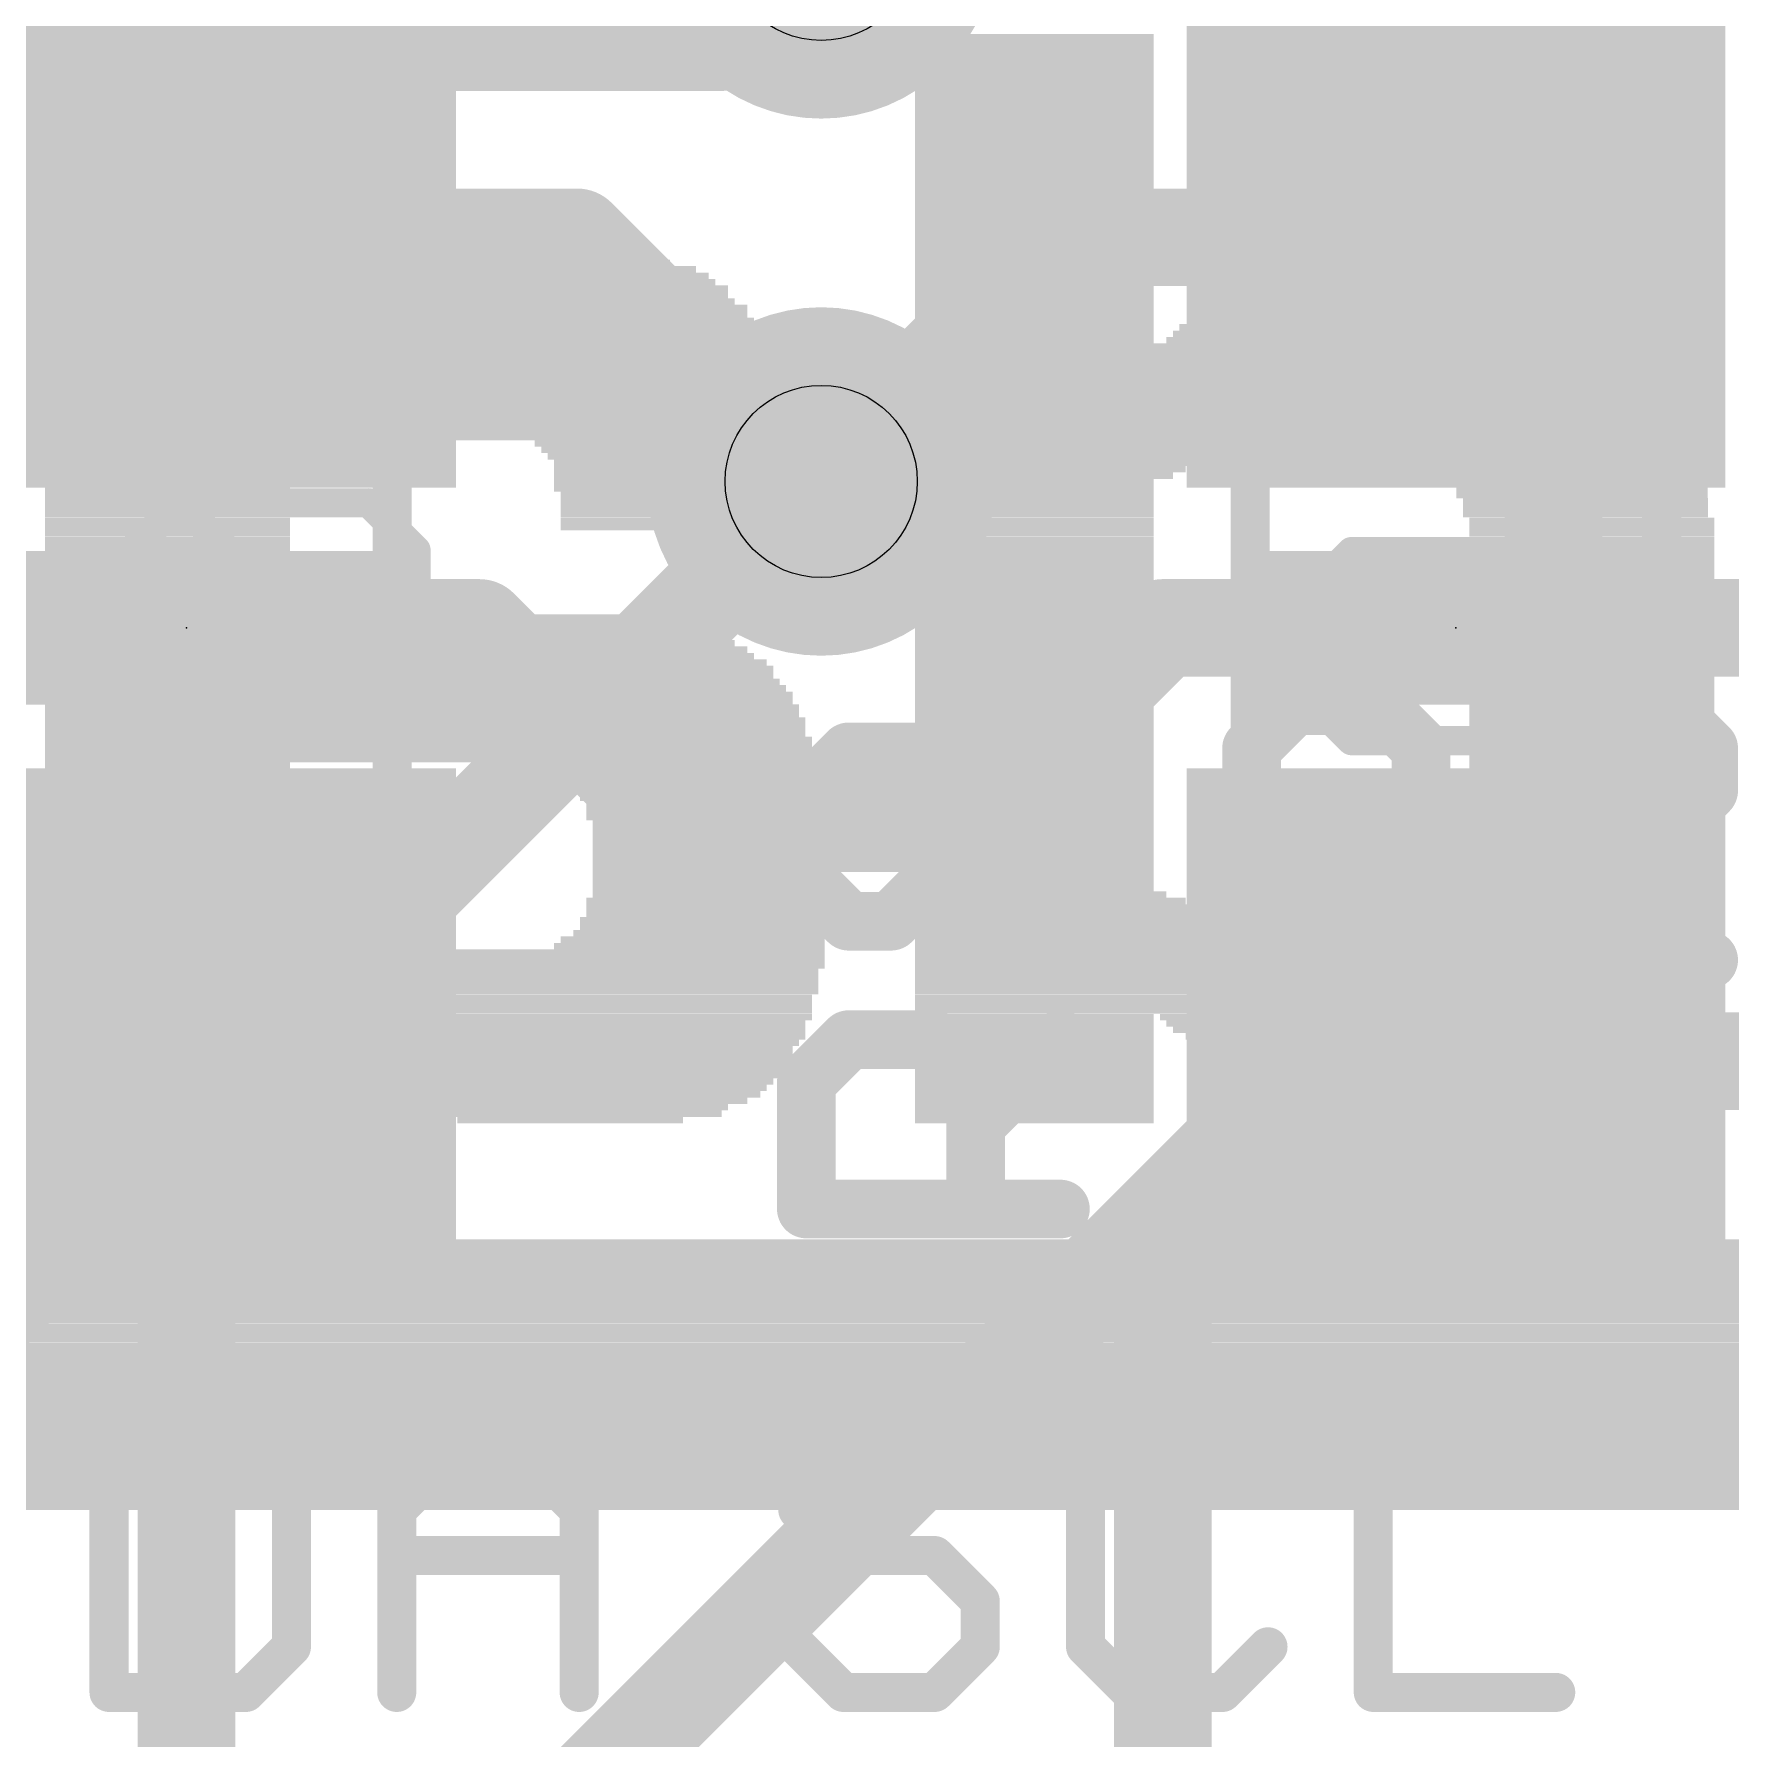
# Model space of a CAD drawing. Extents: x -13.3 to 27, y -0.1 to 27.4.
# Drawn here: x 14.209 to 18.622, y 2.444 to 6.879 of the extents above; entities that cross this region are included whole.
import ezdxf

# ---------------------------------------------------------------- set-up
doc = ezdxf.new("R2010")
doc.units = 0
for name, color, linetype in [('1', 12, 'CONTINUOUS'), ('16', 132, 'CONTINUOUS'), ('18', 110, 'CONTINUOUS'), ('21', 40, 'CONTINUOUS'), ('22', 6, 'CONTINUOUS'), ('23', 40, 'CONTINUOUS'), ('25', 253, 'CONTINUOUS'), ('27', 253, 'CONTINUOUS'), ('29', 253, 'CONTINUOUS'), ('31', 253, 'CONTINUOUS'), ('35', 253, 'CONTINUOUS'), ('44', 253, 'CONTINUOUS'), ('51', 253, 'CONTINUOUS')]:
    doc.layers.add(name, color=color, linetype=linetype)

# ---------------------------------------------------------------- blocks, each defined once
blk = doc.blocks.new('RECT')
blk.add_solid([(-0.5, -0.5), (0.5, -0.5), (-0.5, 0.5), (0.5, 0.5)])
blk = doc.blocks.new('ROUNDV')
at = {"const_width": 0.5}
blk.add_lwpolyline([(0, -0.25, 1), (0, 0.25, 1), (0, -0.25)], format="xyb", dxfattribs=at)

msp = doc.modelspace()

# ---------------------------------------------------------------- linework, layer by layer
at = {"layer": '1', "const_width": 0.254}
for points in [[(14.605, 6.35), (15.621, 6.35)], [(15.621, 6.35), (16.256, 5.715)], [(16.891, 6.35), (16.256, 5.715)], [(17.907, 6.35), (16.891, 6.35)], [(8.128, 5.334), (15.367, 5.334)], [(15.367, 5.334), (15.875, 4.826)], [(16.637, 4.826), (17.145, 5.334)], [(17.145, 5.334), (18.796, 5.334)], [(15.875, 4.826), (16.637, 4.826)], [(14.605, 4.318), (14.605, 1.27)], [(17.145, 3.622), (17.841, 4.318)], [(17.841, 4.318), (17.907, 4.318)], [(17.907, 4.318), (18.018, 4.207)], [(18.018, 4.207), (20.701, 4.207)], [(17.145, 1.27), (17.145, 3.622)]]:
    msp.add_lwpolyline(points, dxfattribs=at)
at = {"layer": '1', "const_width": 0.127}
for points in [[(14.605, 6.4135, 1), (14.605, 6.2865)], [(15.6659, 6.3949, 1), (15.5761, 6.3051)], [(15.621, 6.2865, 1), (15.621, 6.4135)], [(16.891, 6.4135, 1), (16.891, 6.2865)], [(16.9359, 6.3051, 1), (16.8461, 6.3949)], [(17.907, 6.2865, 1), (17.907, 6.4135)], [(16.2111, 5.7599, 1), (16.3009, 5.6701)], [(16.2111, 5.6701, 1), (16.3009, 5.7599)], [(15.4119, 5.3789, 1), (15.3221, 5.2891)], [(15.367, 5.2705, 1), (15.367, 5.3975)], [(17.145, 5.3975, 1), (17.145, 5.2705)], [(17.1899, 5.2891, 1), (17.1001, 5.3789)], [(15.875, 4.8895, 1), (15.875, 4.7625)], [(15.8301, 4.7811, 1), (15.9199, 4.8709)], [(16.5921, 4.8709, 1), (16.6819, 4.7811)], [(16.637, 4.7625, 1), (16.637, 4.8895)], [(14.6685, 4.318, 1), (14.5415, 4.318)], [(17.841, 4.3815, 1), (17.841, 4.2545)], [(17.8859, 4.2731, 1), (17.7961, 4.3629)], [(17.9519, 4.3629, 1), (17.8621, 4.2731)], [(17.907, 4.2545, 1), (17.907, 4.3815)], [(18.018, 4.2705, 1), (18.018, 4.1435)], [(17.9731, 4.1621, 1), (18.0629, 4.2519)], [(17.2085, 3.622, 1), (17.0815, 3.622)], [(17.1001, 3.6669, 1), (17.1899, 3.5771)]]:
    msp.add_lwpolyline(points, format="xyb", dxfattribs=at)
at = {"layer": '16', "const_width": 0.254}
for points in [[(18.161, 4.826), (18.161, 8.001)], [(16.002, 6.858), (16.256, 7.112)], [(9.525, 6.858), (16.002, 6.858)], [(16.256, 5.715), (13.97, 3.429)], [(14.605, 1.27), (18.161, 4.826)]]:
    msp.add_lwpolyline(points, dxfattribs=at)
at = {"layer": '16', "const_width": 0.127}
for points in [[(15.9571, 6.9029, 1), (16.0469, 6.8131)], [(16.002, 6.7945, 1), (16.002, 6.9215)], [(16.3009, 5.6701, 1), (16.2111, 5.7599)], [(18.2059, 4.7811, 1), (18.1161, 4.8709)], [(18.0975, 4.826, 1), (18.2245, 4.826)]]:
    msp.add_lwpolyline(points, format="xyb", dxfattribs=at)
at = {"layer": '21'}
for points, const_width in [([(14.097, 5.334), (15.113, 5.334)], 0.2032), ([(17.399, 5.334), (18.415, 5.334)], 0.2032), ([(14.4036, 3.2772), (14.4036, 2.5654)], 0.1016), ([(14.7595, 3.2772), (14.4036, 3.2772)], 0.1016), ([(14.8781, 3.1586), (14.7595, 3.2772)], 0.1016), ([(15.152, 3.0399), (15.3893, 3.2772)], 0.1016), ([(15.3893, 3.2772), (15.6265, 3.0399)], 0.1016), ([(16.3138, 3.2772), (16.1952, 3.1586)], 0.1016), ([(16.5511, 3.2772), (16.3138, 3.2772)], 0.1016), ([(16.6697, 3.1586), (16.5511, 3.2772)], 0.1016), ([(17.0622, 3.2772), (16.9436, 3.1586)], 0.1016), ([(17.2995, 3.2772), (17.0622, 3.2772)], 0.1016), ([(17.4181, 3.1586), (17.2995, 3.2772)], 0.1016), ([(17.692, 3.2772), (17.692, 2.5654)], 0.1016), ([(14.8781, 2.684), (14.8781, 3.1586)], 0.1016), ([(16.1952, 3.1586), (16.1952, 3.0399)], 0.1016), ([(16.9436, 3.1586), (16.9436, 2.684)], 0.1016), ([(15.152, 2.5654), (15.152, 3.0399)], 0.1016), ([(15.6265, 3.0399), (15.6265, 2.5654)], 0.1016), ([(16.1952, 3.0399), (16.3138, 2.9213)], 0.1016), ([(15.152, 2.9213), (15.6265, 2.9213)], 0.1016), ([(16.3138, 2.9213), (16.5511, 2.9213)], 0.1016), ([(16.5511, 2.9213), (16.6697, 2.8027)], 0.1016), ([(16.6697, 2.8027), (16.6697, 2.684)], 0.1016), ([(14.7595, 2.5654), (14.8781, 2.684)], 0.1016), ([(16.3138, 2.5654), (16.1952, 2.684)], 0.1016), ([(16.6697, 2.684), (16.5511, 2.5654)], 0.1016), ([(16.9436, 2.684), (17.0622, 2.5654)], 0.1016), ([(17.2995, 2.5654), (17.4181, 2.684)], 0.1016), ([(14.4036, 2.5654), (14.7595, 2.5654)], 0.1016), ([(16.5511, 2.5654), (16.3138, 2.5654)], 0.1016), ([(17.0622, 2.5654), (17.2995, 2.5654)], 0.1016), ([(17.692, 2.5654), (18.1665, 2.5654)], 0.1016)]:
    msp.add_lwpolyline(points, dxfattribs=dict(at, const_width=const_width))
for points, const_width in [([(15.113, 5.2832, 1), (15.113, 5.3848)], 0.1016), ([(17.399, 5.3848, 1), (17.399, 5.2832)], 0.1016), ([(18.415, 5.2832, 1), (18.415, 5.3848)], 0.1016), ([(14.429, 3.2772, 1), (14.3782, 3.2772)], 0.0508), ([(14.4036, 3.3026, 1), (14.4036, 3.2518)], 0.0508), ([(14.7775, 3.2952, 1), (14.7415, 3.2592)], 0.0508), ([(14.7595, 3.2518, 1), (14.7595, 3.3026)], 0.0508), ([(15.4072, 3.2952, 1), (15.3713, 3.2592)], 0.0508), ([(15.4072, 3.2592, 1), (15.3713, 3.2952)], 0.0508), ([(16.3138, 3.3026, 1), (16.3138, 3.2518)], 0.0508), ([(16.3318, 3.2592, 1), (16.2959, 3.2952)], 0.0508), ([(16.569, 3.2952, 1), (16.5331, 3.2592)], 0.0508), ([(16.5511, 3.2518, 1), (16.5511, 3.3026)], 0.0508), ([(17.0622, 3.3026, 1), (17.0622, 3.2518)], 0.0508), ([(17.0802, 3.2592, 1), (17.0443, 3.2952)], 0.0508), ([(17.3175, 3.2952, 1), (17.2815, 3.2592)], 0.0508), ([(17.2995, 3.2518, 1), (17.2995, 3.3026)], 0.0508), ([(17.7174, 3.2772, 1), (17.6666, 3.2772)], 0.0508), ([(14.9035, 3.1586, 1), (14.8527, 3.1586)], 0.0508), ([(14.8602, 3.1406, 1), (14.8961, 3.1765)], 0.0508), ([(16.2206, 3.1586, 1), (16.1698, 3.1586)], 0.0508), ([(16.1772, 3.1765, 1), (16.2131, 3.1406)], 0.0508), ([(16.6518, 3.1406, 1), (16.6877, 3.1765)], 0.0508), ([(16.969, 3.1586, 1), (16.9182, 3.1586)], 0.0508), ([(16.9256, 3.1765, 1), (16.9616, 3.1406)], 0.0508), ([(17.4002, 3.1406, 1), (17.4361, 3.1765)], 0.0508), ([(15.1774, 3.0399, 1), (15.1266, 3.0399)], 0.0508), ([(15.134, 3.0579, 1), (15.17, 3.022)], 0.0508), ([(15.6519, 3.0399, 1), (15.6011, 3.0399)], 0.0508), ([(15.6086, 3.022, 1), (15.6445, 3.0579)], 0.0508), ([(16.2131, 3.0579, 1), (16.1772, 3.022)], 0.0508), ([(16.1698, 3.0399, 1), (16.2206, 3.0399)], 0.0508), ([(15.152, 2.9467, 1), (15.152, 2.8959)], 0.0508), ([(15.6265, 2.8959, 1), (15.6265, 2.9467)], 0.0508), ([(16.3138, 2.9467, 1), (16.3138, 2.8959)], 0.0508), ([(16.569, 2.9393, 1), (16.5331, 2.9033)], 0.0508), ([(16.5511, 2.8959, 1), (16.5511, 2.9467)], 0.0508), ([(16.2959, 2.9033, 1), (16.3318, 2.9393)], 0.0508), ([(16.6951, 2.8027, 1), (16.6443, 2.8027)], 0.0508), ([(16.6518, 2.7847, 1), (16.6877, 2.8206)], 0.0508), ([(14.8527, 2.684, 1), (14.9035, 2.684)], 0.0508), ([(14.8961, 2.6661, 1), (14.8602, 2.702)], 0.0508), ([(16.2131, 2.702, 1), (16.1772, 2.6661)], 0.0508), ([(16.6443, 2.684, 1), (16.6951, 2.684)], 0.0508), ([(16.6877, 2.6661, 1), (16.6518, 2.702)], 0.0508), ([(16.9616, 2.702, 1), (16.9256, 2.6661)], 0.0508), ([(16.9182, 2.684, 1), (16.969, 2.684)], 0.0508), ([(17.4361, 2.6661, 1), (17.4002, 2.702)], 0.0508), ([(14.4036, 2.5908, 1), (14.4036, 2.54)], 0.0508), ([(14.7595, 2.54, 1), (14.7595, 2.5908)], 0.0508), ([(16.3138, 2.5908, 1), (16.3138, 2.54)], 0.0508), ([(16.5511, 2.54, 1), (16.5511, 2.5908)], 0.0508), ([(17.0622, 2.5908, 1), (17.0622, 2.54)], 0.0508), ([(17.2995, 2.54, 1), (17.2995, 2.5908)], 0.0508), ([(17.692, 2.5908, 1), (17.692, 2.54)], 0.0508), ([(18.1665, 2.54, 1), (18.1665, 2.5908)], 0.0508), ([(14.3782, 2.5654, 1), (14.429, 2.5654)], 0.0508), ([(14.7415, 2.5834, 1), (14.7775, 2.5474)], 0.0508), ([(15.1266, 2.5654, 1), (15.1774, 2.5654)], 0.0508), ([(15.6011, 2.5654, 1), (15.6519, 2.5654)], 0.0508), ([(16.2959, 2.5474, 1), (16.3318, 2.5834)], 0.0508), ([(16.5331, 2.5834, 1), (16.569, 2.5474)], 0.0508), ([(17.0443, 2.5474, 1), (17.0802, 2.5834)], 0.0508), ([(17.2815, 2.5834, 1), (17.3175, 2.5474)], 0.0508), ([(17.6666, 2.5654, 1), (17.7174, 2.5654)], 0.0508)]:
    msp.add_lwpolyline(points, format="xyb", dxfattribs=dict(at, const_width=const_width))
at = {"layer": '23'}
for p in [(14.605, 5.334), (17.907, 5.334)]:
    msp.add_point(p, dxfattribs=at)
at = {"layer": '25', "const_width": 0.1524}
for points in [[(17.3754, 5.0212), (17.4855, 5.1314)], [(17.4855, 5.1314), (17.7059, 5.1314)], [(17.7059, 5.1314), (17.816, 5.0212)], [(18.2339, 5.1314), (18.1238, 5.0212)], [(18.4543, 5.1314), (18.2339, 5.1314)], [(18.5644, 5.0212), (18.4543, 5.1314)], [(16.3275, 5.0118), (16.2173, 4.9016)], [(16.7681, 5.0118), (16.3275, 5.0118)], [(16.5478, 4.6813), (16.5478, 5.0118)], [(16.8783, 4.9016), (16.7681, 5.0118)], [(17.3754, 4.5806), (17.3754, 5.0212)], [(17.816, 5.0212), (17.816, 4.5806)], [(18.5644, 4.911), (18.5644, 5.0212)], [(16.2173, 4.9016), (16.2173, 4.6813)], [(16.8783, 4.6813), (16.8783, 4.9016)], [(18.1238, 4.4704), (18.5644, 4.911)], [(16.2173, 4.6813), (16.3275, 4.5711)], [(16.4377, 4.5711), (16.5478, 4.6813)], [(16.7681, 4.5711), (16.8783, 4.6813)], [(17.5957, 4.6907), (17.816, 4.4704)], [(17.4855, 4.4704), (17.3754, 4.5806)], [(17.816, 4.5806), (17.7059, 4.4704)], [(16.3275, 4.5711), (16.4377, 4.5711)], [(17.7059, 4.4704), (17.4855, 4.4704)], [(18.5644, 4.4704), (18.1238, 4.4704)], [(16.2173, 4.1532), (16.3275, 4.2633)], [(16.3275, 4.2633), (16.5478, 4.2633)], [(16.5478, 4.2633), (16.658, 4.1532)], [(16.658, 4.043), (16.8783, 4.2633)], [(16.2173, 3.8227), (16.2173, 4.1532)], [(16.658, 4.1532), (16.658, 3.8227)], [(16.8783, 3.8227), (16.2173, 3.8227)]]:
    msp.add_lwpolyline(points, dxfattribs=at)
at = {"layer": '25', "const_width": 0.0762}
for points in [[(17.4855, 5.1695, 1), (17.4855, 5.0933)], [(17.5125, 5.1044, 1), (17.4586, 5.1583)], [(17.7328, 5.1583, 1), (17.6789, 5.1044)], [(17.7059, 5.0933, 1), (17.7059, 5.1695)], [(18.2339, 5.1695, 1), (18.2339, 5.0933)], [(18.2609, 5.1044, 1), (18.207, 5.1583)], [(18.4812, 5.1583, 1), (18.4273, 5.1044)], [(18.4543, 5.0933, 1), (18.4543, 5.1695)], [(16.3275, 5.0499, 1), (16.3275, 4.9737)], [(16.3544, 4.9848, 1), (16.3006, 5.0387)], [(16.5859, 5.0118, 1), (16.5097, 5.0118)], [(16.7951, 5.0387, 1), (16.7412, 4.9848)], [(16.7681, 4.9737, 1), (16.7681, 5.0499)], [(17.4135, 5.0212, 1), (17.3373, 5.0212)], [(17.3484, 5.0481, 1), (17.4023, 4.9943)], [(17.8541, 5.0212, 1), (17.7779, 5.0212)], [(17.7891, 4.9943, 1), (17.843, 5.0481)], [(18.0968, 5.0481, 1), (18.1507, 4.9943)], [(18.6025, 5.0212, 1), (18.5263, 5.0212)], [(18.5375, 4.9943, 1), (18.5914, 5.0481)], [(16.2554, 4.9016, 1), (16.1792, 4.9016)], [(16.1904, 4.9285, 1), (16.2443, 4.8747)], [(16.9164, 4.9016, 1), (16.8402, 4.9016)], [(16.8514, 4.8747, 1), (16.9052, 4.9285)], [(18.5914, 4.8841, 1), (18.5375, 4.938)], [(18.5263, 4.911, 1), (18.6025, 4.911)], [(16.2443, 4.7082, 1), (16.1904, 4.6543)], [(16.5748, 4.6543, 1), (16.5209, 4.7082)], [(16.9052, 4.6543, 1), (16.8514, 4.7082)], [(17.6226, 4.7177, 1), (17.5687, 4.6638)], [(16.1792, 4.6813, 1), (16.2554, 4.6813)], [(16.5097, 4.6813, 1), (16.5859, 4.6813)], [(16.8402, 4.6813, 1), (16.9164, 4.6813)], [(17.4023, 4.6075, 1), (17.3484, 4.5536)], [(17.843, 4.5536, 1), (17.7891, 4.6075)], [(16.3275, 4.6092, 1), (16.3275, 4.533)], [(16.3006, 4.5442, 1), (16.3544, 4.5981)], [(16.4107, 4.5981, 1), (16.4646, 4.5442)], [(16.4377, 4.533, 1), (16.4377, 4.6092)], [(16.7412, 4.5981, 1), (16.7951, 4.5442)], [(17.3373, 4.5806, 1), (17.4135, 4.5806)], [(17.7779, 4.5806, 1), (17.8541, 4.5806)], [(17.4855, 4.5085, 1), (17.4855, 4.4323)], [(17.4586, 4.4435, 1), (17.5125, 4.4973)], [(17.6789, 4.4973, 1), (17.7328, 4.4435)], [(17.7059, 4.4323, 1), (17.7059, 4.5085)], [(17.7891, 4.4435, 1), (17.8429, 4.4973)], [(18.1238, 4.5085, 1), (18.1238, 4.4323)], [(18.0968, 4.4973, 1), (18.1507, 4.4435)], [(18.5644, 4.4323, 1), (18.5644, 4.5085)], [(16.3275, 4.3014, 1), (16.3275, 4.2252)], [(16.3544, 4.2364, 1), (16.3006, 4.2903)], [(16.5748, 4.2903, 1), (16.5209, 4.2364)], [(16.5478, 4.2252, 1), (16.5478, 4.3014)], [(16.9052, 4.2364, 1), (16.8514, 4.2903)], [(16.2554, 4.1532, 1), (16.1792, 4.1532)], [(16.1904, 4.1801, 1), (16.2443, 4.1262)], [(16.6961, 4.1532, 1), (16.6199, 4.1532)], [(16.631, 4.1262, 1), (16.6849, 4.1801)], [(16.631, 4.07, 1), (16.6849, 4.0161)], [(16.2173, 3.8608, 1), (16.2173, 3.7846)], [(16.1792, 3.8227, 1), (16.2554, 3.8227)], [(16.6199, 3.8227, 1), (16.6961, 3.8227)], [(16.8783, 3.7846, 1), (16.8783, 3.8608)]]:
    msp.add_lwpolyline(points, format="xyb", dxfattribs=at)
at = {"layer": '27', "const_width": 0.0381}
for points in [[(14.4781, 6.4214, 1), (14.4512, 6.3944)], [(15.2154, 6.3944, 1), (15.1884, 6.4214)], [(17.5261, 6.2944, 1), (17.4992, 6.2674)], [(18.2634, 6.2674, 1), (18.2364, 6.2944)], [(14.8198, 6.0528, 1), (14.8468, 6.0258)], [(14.4647, 5.9355, 1), (14.4647, 5.8974)], [(14.9427, 5.903, 1), (14.9696, 5.9299)], [(15.2019, 5.8974, 1), (15.2019, 5.9355)], [(17.8678, 5.9258, 1), (17.8948, 5.8988)], [(17.5127, 5.8085, 1), (17.5127, 5.7704)], [(17.9907, 5.776, 1), (18.0176, 5.8029)], [(18.2499, 5.7704, 1), (18.2499, 5.8085)], [(14.5875, 5.6786, 1), (14.5875, 5.6405)], [(14.601, 5.673, 1), (14.5741, 5.646)], [(14.601, 5.646, 1), (14.5741, 5.673)], [(15.0925, 5.673, 1), (15.0656, 5.646)], [(15.079, 5.6405, 1), (15.079, 5.6786)], [(14.4837, 5.5366, 1), (14.4456, 5.5366)], [(14.4512, 5.5501, 1), (14.4781, 5.5232)], [(15.221, 5.5366, 1), (15.1829, 5.5366)], [(15.1884, 5.5232, 1), (15.2154, 5.5501)], [(17.6355, 5.5516, 1), (17.6355, 5.5135)], [(17.649, 5.546, 1), (17.6221, 5.519)], [(17.649, 5.519, 1), (17.6221, 5.546)], [(18.1405, 5.546, 1), (18.1136, 5.519)], [(18.127, 5.5135, 1), (18.127, 5.5516)], [(17.5317, 5.4096, 1), (17.4936, 5.4096)], [(17.4992, 5.4231, 1), (17.5261, 5.3962)], [(18.269, 5.4096, 1), (18.2309, 5.4096)], [(18.2364, 5.3962, 1), (18.2634, 5.4231)], [(14.4781, 5.3044, 1), (14.4512, 5.2774)], [(15.2154, 5.2774, 1), (15.1884, 5.3044)], [(14.4456, 5.2909, 1), (14.4837, 5.2909)], [(15.1829, 5.2909, 1), (15.221, 5.2909)], [(14.5875, 5.1871, 1), (14.5875, 5.149)], [(14.5741, 5.1545, 1), (14.601, 5.1815)], [(15.0656, 5.1815, 1), (15.0925, 5.1545)], [(15.0656, 5.1545, 1), (15.0925, 5.1815)], [(15.079, 5.149, 1), (15.079, 5.1871)], [(17.5261, 5.1774, 1), (17.4992, 5.1504)], [(18.2634, 5.1504, 1), (18.2364, 5.1774)], [(17.4936, 5.1639, 1), (17.5317, 5.1639)], [(18.2309, 5.1639, 1), (18.269, 5.1639)], [(17.6355, 5.0601, 1), (17.6355, 5.022)], [(17.6221, 5.0275, 1), (17.649, 5.0545)], [(18.1136, 5.0545, 1), (18.1405, 5.0275)], [(18.1136, 5.0275, 1), (18.1405, 5.0545)], [(18.127, 5.022, 1), (18.127, 5.0601)], [(15.221, 4.9111, 1), (15.1829, 4.9111)], [(18.269, 4.7841, 1), (18.2309, 4.7841)], [(14.4647, 4.6844, 1), (14.4647, 4.6463)], [(14.4781, 4.6788, 1), (14.4512, 4.6519)], [(15.2019, 4.6463, 1), (15.2019, 4.6844)], [(17.5127, 4.5574, 1), (17.5127, 4.5193)], [(17.5261, 4.5518, 1), (17.4992, 4.5249)], [(18.2499, 4.5193, 1), (18.2499, 4.5574)], [(14.6969, 4.4061, 1), (14.7239, 4.4331)], [(15.1829, 4.4196, 1), (15.221, 4.4196)], [(17.7449, 4.2791, 1), (17.7719, 4.3061)], [(18.2309, 4.2926, 1), (18.269, 4.2926)]]:
    msp.add_lwpolyline(points, format="xyb", dxfattribs=at)
at = {"layer": '27', "const_width": 0.0762}
for points in [[(14.9562, 5.9164), (14.4647, 6.4079)], [(14.8333, 6.0393), (15.2019, 6.4079)], [(18.0042, 5.7894), (17.5127, 6.2809)], [(17.8813, 5.9123), (18.2499, 6.2809)], [(14.4647, 5.9164), (15.2019, 5.9164)], [(17.5127, 5.7894), (18.2499, 5.7894)], [(14.4647, 5.5366), (14.5875, 5.6595)], [(14.5875, 5.6595), (15.079, 5.6595)], [(15.079, 5.168), (14.5875, 5.6595)], [(15.079, 5.6595), (15.2019, 5.5366)], [(14.4647, 5.2909), (14.4647, 5.5366)], [(15.2019, 5.5366), (15.2019, 5.2909)], [(17.5127, 5.4096), (17.6355, 5.5325)], [(17.6355, 5.5325), (18.127, 5.5325)], [(18.127, 5.041), (17.6355, 5.5325)], [(18.127, 5.5325), (18.2499, 5.4096)], [(17.5127, 5.1639), (17.5127, 5.4096)], [(18.2499, 5.4096), (18.2499, 5.1639)], [(14.5875, 5.168), (14.4647, 5.2909)], [(15.2019, 5.2909), (15.079, 5.168)], [(15.079, 5.168), (14.5875, 5.168)], [(17.6355, 5.041), (17.5127, 5.1639)], [(18.2499, 5.1639), (18.127, 5.041)], [(18.127, 5.041), (17.6355, 5.041)], [(15.2019, 4.4196), (15.2019, 4.9111)], [(18.2499, 4.2926), (18.2499, 4.7841)], [(14.7104, 4.4196), (14.4647, 4.6653)], [(14.4647, 4.6653), (15.2019, 4.6653)], [(17.7584, 4.2926), (17.5127, 4.5383)], [(17.5127, 4.5383), (18.2499, 4.5383)]]:
    msp.add_lwpolyline(points, dxfattribs=at)
at = {"layer": '44'}
for centre in [(16.256, 7.112), (16.256, 5.715)]:
    msp.add_circle(centre, 0.25, dxfattribs=at)
at = {"layer": '51', "const_width": 0.1016}
for points in [[(15.14, 4.824), (15.14, 5.844)], [(17.372, 4.824), (17.372, 5.844)], [(18.442, 4.824), (18.442, 5.844)]]:
    msp.add_lwpolyline(points, dxfattribs=at)
at = {"layer": '51', "const_width": 0.0508}
for points in [[(15.1654, 5.844, 1), (15.1146, 5.844)], [(17.3974, 5.844, 1), (17.3466, 5.844)], [(18.4674, 5.844, 1), (18.4166, 5.844)], [(15.1146, 4.824, 1), (15.1654, 4.824)], [(17.3466, 4.824, 1), (17.3974, 4.824)], [(18.4166, 4.824, 1), (18.4674, 4.824)]]:
    msp.add_lwpolyline(points, format="xyb", dxfattribs=at)

# ---------------------------------------------------------------- block references
at = {"layer": '1', "xscale": 1.2, "yscale": 1.3, "rotation": 90}
for p in [(14.605, 6.35), (17.907, 6.35), (14.605, 4.318), (17.907, 4.318)]:
    msp.add_blockref('RECT', p, dxfattribs=at)
at = {"layer": '18', "xscale": 0.9064, "yscale": 0.9064}
for p in [(16.256, 7.112), (16.256, 7.112), (16.256, 5.715), (16.256, 5.715)]:
    msp.add_blockref('ROUNDV', p, dxfattribs=at)
at = {"layer": '22', "rotation": 180}
for p, xscale, yscale in [((16.8102, 6.8702), 0.6203, 0.0168), ((16.8102, 6.8534), 0.6203, 0.0168), ((16.8102, 6.8367), 0.6203, 0.0167), ((16.8102, 6.8199), 0.6203, 0.0168), ((16.8102, 6.8032), 0.6203, 0.0167), ((16.8102, 6.7864), 0.6203, 0.0168), ((16.8102, 6.7696), 0.6203, 0.0168), ((16.8102, 6.7529), 0.6203, 0.0167), ((16.8102, 6.7361), 0.6203, 0.0168), ((16.8102, 6.7193), 0.6203, 0.0168), ((16.8102, 6.7026), 0.6203, 0.0167), ((16.8102, 6.6858), 0.6203, 0.0168), ((16.8102, 6.669), 0.6203, 0.0168), ((16.8102, 6.6523), 0.6203, 0.0167), ((16.8102, 6.6355), 0.6203, 0.0168), ((16.8102, 6.6188), 0.6203, 0.0167), ((16.8102, 6.602), 0.6203, 0.0168), ((16.8102, 6.5852), 0.6203, 0.0168), ((16.8102, 6.5685), 0.6203, 0.0167), ((16.8102, 6.5517), 0.6203, 0.0168), ((16.8102, 6.5349), 0.6203, 0.0168), ((16.8102, 6.5182), 0.6203, 0.0167), ((16.8102, 6.5014), 0.6203, 0.0168), ((16.8102, 6.4846), 0.6203, 0.0168), ((16.8102, 6.4679), 0.6203, 0.0167), ((16.8102, 6.4511), 0.6203, 0.0168), ((16.8102, 6.4343), 0.6203, 0.0168), ((16.8102, 6.4176), 0.6203, 0.0167), ((16.8102, 6.4008), 0.6203, 0.0168), ((16.8102, 6.3841), 0.6203, 0.0167), ((16.8102, 6.3673), 0.6203, 0.0168), ((16.8102, 6.3505), 0.6203, 0.0168), ((16.8102, 6.3338), 0.6203, 0.0167), ((15.2177, 6.3002), 1.1903, 0.0168), ((16.8102, 6.317), 0.6203, 0.0168), ((16.8102, 6.3002), 0.6203, 0.0168), ((17.8245, 6.3002), 0.6371, 0.0168), ((15.2093, 6.2499), 1.5087, 0.0168), ((15.2093, 6.2667), 1.4417, 0.0168), ((15.2177, 6.2835), 1.2909, 0.0167), ((16.8102, 6.2835), 0.6203, 0.0167), ((16.8102, 6.2667), 0.6203, 0.0168), ((16.8102, 6.2499), 0.6203, 0.0168), ((17.8329, 6.2499), 0.8885, 0.0168), ((17.8328, 6.2667), 0.8214, 0.0168), ((17.8245, 6.2835), 0.7041, 0.0167), ((15.2009, 6.1997), 1.6261, 0.0167), ((15.2093, 6.2164), 1.6093, 0.0168), ((15.2093, 6.2332), 1.5423, 0.0167), ((16.8102, 6.2332), 0.6203, 0.0167), ((16.8102, 6.2164), 0.6203, 0.0168), ((16.8102, 6.1997), 0.6203, 0.0167), ((17.8245, 6.1997), 1.0393, 0.0167), ((17.8329, 6.2164), 0.9891, 0.0168), ((17.8245, 6.2332), 0.9387, 0.0167), ((15.2093, 6.1661), 1.7099, 0.0168), ((15.2009, 6.1829), 1.6596, 0.0168), ((16.8102, 6.1829), 0.6203, 0.0168), ((16.8102, 6.1661), 0.6203, 0.0168), ((17.8245, 6.1661), 1.1399, 0.0168), ((17.8245, 6.1829), 1.0729, 0.0168), ((15.2009, 6.1158), 1.7938, 0.0168), ((15.2009, 6.1326), 1.7602, 0.0168), ((15.2009, 6.1494), 1.7267, 0.0167), ((16.8102, 6.1494), 0.6203, 0.0167), ((16.8102, 6.1326), 0.6203, 0.0168), ((16.8102, 6.1158), 0.6203, 0.0168), ((17.8077, 6.1158), 1.2406, 0.0168), ((17.8161, 6.1326), 1.1903, 0.0168), ((17.8161, 6.1494), 1.1567, 0.0167), ((15.2009, 6.0823), 1.8273, 0.0168), ((15.2093, 6.0991), 1.8105, 0.0167), ((16.8102, 6.0991), 0.6203, 0.0167), ((16.8102, 6.0823), 0.6203, 0.0168), ((17.7993, 6.0823), 1.2908, 0.0168), ((17.7994, 6.0991), 1.2573, 0.0167), ((15.2009, 6.032), 1.8608, 0.0168), ((15.2009, 6.0655), 1.8273, 0.0168), ((15.2093, 6.0488), 1.8441, 0.0167), ((17.4808, 6.0655), 1.9614, 0.0168), ((17.4892, 6.0488), 1.9781, 0.0167), ((17.4892, 6.032), 1.9781, 0.0168), ((15.1925, 5.9985), 1.8776, 0.0167), ((15.2009, 5.9817), 1.8943, 0.0168), ((15.2009, 6.0152), 1.8608, 0.0168), ((17.4976, 6.0152), 1.9949, 0.0168), ((17.4976, 5.9985), 1.9949, 0.0167), ((17.4976, 5.9817), 1.9949, 0.0168), ((15.2009, 5.9649), 1.8943, 0.0167), ((15.2009, 5.9482), 1.8943, 0.0168), ((17.4976, 5.9649), 1.9949, 0.0167), ((17.506, 5.9482), 2.0117, 0.0168), ((15.2093, 5.9314), 1.9111, 0.0168), ((15.2093, 5.9146), 1.9111, 0.0167), ((15.2093, 5.8979), 1.9111, 0.0168), ((17.5143, 5.9146), 2.0284, 0.0167), ((17.5143, 5.8979), 2.0284, 0.0168), ((17.506, 5.9314), 2.0117, 0.0168), ((15.2009, 5.8811), 1.9278, 0.0168), ((15.2009, 5.8643), 1.9278, 0.0167), ((15.2009, 5.8476), 1.9278, 0.0168), ((17.5143, 5.8811), 2.0284, 0.0168), ((17.5143, 5.8643), 2.0284, 0.0167), ((17.5143, 5.8476), 2.0284, 0.0168), ((15.2009, 5.8308), 1.9278, 0.0168), ((14.5807, 5.814), 0.6873, 0.0167), ((15.8379, 5.814), 0.6538, 0.0167), ((17.5227, 5.8308), 2.0452, 0.0168), ((17.5227, 5.814), 2.0452, 0.0167), ((14.5807, 5.7973), 0.6873, 0.0168), ((14.5639, 5.7805), 0.6537, 0.0167), ((14.5639, 5.7638), 0.6537, 0.0168), ((15.8463, 5.7973), 0.637, 0.0168), ((15.8547, 5.7805), 0.6203, 0.0167), ((15.8631, 5.7638), 0.6035, 0.0168), ((16.9527, 5.7973), 0.9052, 0.0168), ((16.8689, 5.7638), 0.7376, 0.0168), ((16.9025, 5.7805), 0.8047, 0.0167), ((18.143, 5.7973), 0.8047, 0.0168), ((18.1933, 5.7805), 0.7041, 0.0167), ((18.2017, 5.7638), 0.6873, 0.0168), ((14.5639, 5.747), 0.6537, 0.0168), ((14.5555, 5.7302), 0.637, 0.0167), ((14.5555, 5.7135), 0.637, 0.0168), ((15.8715, 5.747), 0.6203, 0.0168), ((15.8715, 5.7302), 0.6203, 0.0167), ((15.8715, 5.7135), 0.6203, 0.0168), ((16.8102, 5.7135), 0.6203, 0.0168), ((16.8354, 5.7302), 0.6706, 0.0167), ((16.8522, 5.747), 0.7041, 0.0168), ((18.21, 5.747), 0.6706, 0.0168), ((18.2184, 5.7302), 0.6538, 0.0167), ((18.2352, 5.7135), 0.6538, 0.0168), ((14.5555, 5.6967), 0.637, 0.0168), ((14.5555, 5.6799), 0.637, 0.0167), ((15.8715, 5.6967), 0.6203, 0.0168), ((15.8799, 5.6799), 0.6035, 0.0167), ((16.8102, 5.6967), 0.6203, 0.0168), ((16.8102, 5.6799), 0.6203, 0.0167), ((18.2352, 5.6967), 0.6538, 0.0168), ((18.2352, 5.6799), 0.6538, 0.0167), ((14.5555, 5.6632), 0.637, 0.0168), ((14.5555, 5.6464), 0.637, 0.0168), ((14.5555, 5.6297), 0.637, 0.0167), ((15.8799, 5.6632), 0.6035, 0.0168), ((15.8799, 5.6464), 0.6035, 0.0168), ((15.8799, 5.6297), 0.6035, 0.0167), ((16.8102, 5.6632), 0.6203, 0.0168), ((16.8102, 5.6464), 0.6203, 0.0168), ((16.8102, 5.6297), 0.6203, 0.0167), ((18.2436, 5.6632), 0.6371, 0.0168), ((18.2436, 5.6464), 0.6371, 0.0168), ((18.2436, 5.6297), 0.6371, 0.0167), ((14.5555, 5.6129), 0.637, 0.0168), ((14.5555, 5.5961), 0.637, 0.0168), ((14.5555, 5.5794), 0.637, 0.0167), ((15.8799, 5.6129), 0.6035, 0.0168), ((15.8799, 5.5961), 0.6035, 0.0168), ((16.8102, 5.6129), 0.6203, 0.0168), ((16.8102, 5.5961), 0.6203, 0.0168), ((16.8102, 5.5794), 0.6203, 0.0167), ((18.2603, 5.6129), 0.637, 0.0168), ((18.2603, 5.5961), 0.637, 0.0168), ((18.2603, 5.5794), 0.637, 0.0167), ((14.5555, 5.5626), 0.637, 0.0168), ((14.5555, 5.5459), 0.637, 0.0167), ((16.8102, 5.5626), 0.6203, 0.0168), ((16.8102, 5.5459), 0.6203, 0.0167), ((18.2603, 5.5626), 0.637, 0.0168), ((18.2603, 5.5459), 0.637, 0.0167), ((14.5555, 5.5291), 0.637, 0.0168), ((14.5555, 5.5123), 0.637, 0.0168), ((14.5555, 5.4956), 0.637, 0.0167), ((16.8102, 5.5291), 0.6203, 0.0168), ((16.8102, 5.5123), 0.6203, 0.0168), ((16.8102, 5.4956), 0.6203, 0.0167), ((18.2603, 5.5291), 0.637, 0.0168), ((18.2603, 5.5123), 0.637, 0.0168), ((18.2603, 5.4956), 0.637, 0.0167), ((14.5555, 5.4788), 0.637, 0.0168), ((14.5555, 5.462), 0.637, 0.0168), ((16.8102, 5.4788), 0.6203, 0.0168), ((16.8102, 5.462), 0.6203, 0.0168), ((18.2603, 5.4788), 0.637, 0.0168), ((18.2603, 5.462), 0.637, 0.0168), ((14.5555, 5.4453), 0.637, 0.0167), ((14.5555, 5.4285), 0.637, 0.0168), ((14.5555, 5.4117), 0.637, 0.0168), ((16.8102, 5.4453), 0.6203, 0.0167), ((16.8102, 5.4285), 0.6203, 0.0168), ((16.8102, 5.4117), 0.6203, 0.0168), ((18.2603, 5.4453), 0.637, 0.0167), ((18.2603, 5.4285), 0.637, 0.0168), ((18.2603, 5.4117), 0.637, 0.0168), ((14.5555, 5.395), 0.637, 0.0167), ((14.5555, 5.3782), 0.637, 0.0168), ((14.5555, 5.3615), 0.637, 0.0167), ((15.4943, 5.3615), 0.6371, 0.0167), ((16.8102, 5.395), 0.6203, 0.0167), ((16.8102, 5.3782), 0.6203, 0.0168), ((16.8102, 5.3615), 0.6203, 0.0167), ((18.2603, 5.395), 0.637, 0.0167), ((18.2603, 5.3782), 0.637, 0.0168), ((18.2603, 5.3615), 0.637, 0.0167), ((14.5555, 5.3447), 0.637, 0.0168), ((14.5555, 5.3279), 0.637, 0.0168), ((15.4523, 5.3279), 1.0226, 0.0168), ((15.4775, 5.3447), 0.8046, 0.0168), ((16.8102, 5.3447), 0.6203, 0.0168), ((16.8102, 5.3279), 0.6203, 0.0168), ((18.2603, 5.3447), 0.637, 0.0168), ((18.2603, 5.3279), 0.637, 0.0168), ((15.1255, 5.3112), 1.7769, 0.0167), ((15.1339, 5.2944), 1.7937, 0.0168), ((15.1506, 5.2776), 1.8272, 0.0168), ((16.8102, 5.3112), 0.6203, 0.0167), ((16.8102, 5.2944), 0.6203, 0.0168), ((16.8102, 5.2776), 0.6203, 0.0168), ((18.2603, 5.3112), 0.637, 0.0167), ((18.2603, 5.2944), 0.637, 0.0168), ((18.2603, 5.2776), 0.637, 0.0168), ((15.159, 5.2609), 1.844, 0.0167), ((15.1758, 5.2441), 1.8775, 0.0168), ((15.1842, 5.2273), 1.8943, 0.0168), ((16.8102, 5.2609), 0.6203, 0.0167), ((16.8102, 5.2441), 0.6203, 0.0168), ((16.8102, 5.2273), 0.6203, 0.0168), ((18.2603, 5.2609), 0.637, 0.0167), ((18.2603, 5.2441), 0.637, 0.0168), ((18.2603, 5.2273), 0.637, 0.0168), ((15.1842, 5.2106), 1.8943, 0.0167), ((15.1925, 5.1938), 1.911, 0.0168), ((16.8102, 5.2106), 0.6203, 0.0167), ((16.8102, 5.1938), 0.6203, 0.0168), ((18.2603, 5.2106), 0.637, 0.0167), ((18.2603, 5.1938), 0.637, 0.0168), ((15.2009, 5.177), 1.9278, 0.0168), ((15.2093, 5.1603), 1.9446, 0.0167), ((15.2093, 5.1435), 1.9446, 0.0168), ((16.8102, 5.177), 0.6203, 0.0168), ((16.8102, 5.1603), 0.6203, 0.0167), ((16.8102, 5.1435), 0.6203, 0.0168), ((18.2603, 5.177), 0.637, 0.0168), ((18.2603, 5.1603), 0.637, 0.0167), ((18.2603, 5.1435), 0.637, 0.0168), ((15.2177, 5.1268), 1.9613, 0.0167), ((15.2177, 5.11), 1.9613, 0.0168), ((15.2261, 5.0932), 1.9781, 0.0168), ((16.8102, 5.1268), 0.6203, 0.0167), ((16.8102, 5.11), 0.6203, 0.0168), ((16.8102, 5.0932), 0.6203, 0.0168), ((18.2603, 5.1268), 0.637, 0.0167), ((18.2603, 5.11), 0.637, 0.0168), ((18.2603, 5.0932), 0.637, 0.0168), ((15.2261, 5.0765), 1.9781, 0.0167), ((15.2261, 5.0597), 1.9781, 0.0168), ((16.8102, 5.0765), 0.6203, 0.0167), ((16.8102, 5.0597), 0.6203, 0.0168), ((18.2603, 5.0765), 0.637, 0.0167), ((18.2603, 5.0597), 0.637, 0.0168), ((15.2345, 5.0429), 1.9949, 0.0168), ((15.2345, 5.0262), 1.9949, 0.0167), ((15.2345, 5.0094), 1.9949, 0.0168), ((16.8102, 5.0429), 0.6203, 0.0168), ((16.8102, 5.0262), 0.6203, 0.0167), ((16.8102, 5.0094), 0.6203, 0.0168), ((18.2603, 5.0429), 0.637, 0.0168), ((18.2603, 5.0262), 0.637, 0.0167), ((18.2603, 5.0094), 0.637, 0.0168), ((15.2345, 4.9926), 1.9949, 0.0168), ((14.5555, 4.9759), 0.637, 0.0167), ((14.5555, 4.9591), 0.637, 0.0168), ((15.8798, 4.9759), 0.7376, 0.0167), ((15.905, 4.9591), 0.6873, 0.0168), ((16.8102, 4.9926), 0.6203, 0.0168), ((16.8102, 4.9759), 0.6203, 0.0167), ((16.8102, 4.9591), 0.6203, 0.0168), ((18.2603, 4.9926), 0.637, 0.0168), ((18.2603, 4.9759), 0.637, 0.0167), ((18.2603, 4.9591), 0.637, 0.0168), ((14.5555, 4.9424), 0.637, 0.0167), ((14.5555, 4.9256), 0.637, 0.0168), ((15.9217, 4.9424), 0.6538, 0.0167), ((15.9301, 4.9256), 0.637, 0.0168), ((16.8102, 4.9424), 0.6203, 0.0167), ((16.8102, 4.9256), 0.6203, 0.0168), ((18.2603, 4.9424), 0.637, 0.0167), ((18.2603, 4.9256), 0.637, 0.0168), ((14.5555, 4.9088), 0.637, 0.0168), ((14.5555, 4.8921), 0.637, 0.0167), ((14.5555, 4.8753), 0.637, 0.0168), ((15.9469, 4.9088), 0.637, 0.0168), ((15.9469, 4.8921), 0.637, 0.0167), ((15.9553, 4.8753), 0.6203, 0.0168), ((16.8102, 4.9088), 0.6203, 0.0168), ((16.8102, 4.8921), 0.6203, 0.0167), ((16.8102, 4.8753), 0.6203, 0.0168), ((18.2603, 4.9088), 0.637, 0.0168), ((18.2603, 4.8921), 0.637, 0.0167), ((18.2603, 4.8753), 0.637, 0.0168), ((14.5555, 4.8585), 0.637, 0.0168), ((14.5555, 4.8418), 0.637, 0.0167), ((14.5555, 4.825), 0.637, 0.0168), ((15.9553, 4.8585), 0.6203, 0.0168), ((15.9553, 4.8418), 0.6203, 0.0167), ((15.9637, 4.825), 0.6035, 0.0168), ((16.8102, 4.8585), 0.6203, 0.0168), ((16.8102, 4.8418), 0.6203, 0.0167), ((16.8102, 4.825), 0.6203, 0.0168), ((18.2603, 4.8585), 0.637, 0.0168), ((18.2603, 4.8418), 0.637, 0.0167), ((18.2603, 4.825), 0.637, 0.0168), ((14.5555, 4.8082), 0.637, 0.0168), ((14.5555, 4.7915), 0.637, 0.0167), ((15.9637, 4.8082), 0.6035, 0.0168), ((15.9637, 4.7915), 0.6035, 0.0167), ((16.8102, 4.8082), 0.6203, 0.0168), ((16.8102, 4.7915), 0.6203, 0.0167), ((18.2603, 4.8082), 0.637, 0.0168), ((18.2603, 4.7915), 0.637, 0.0167), ((14.5555, 4.7747), 0.637, 0.0168), ((14.5555, 4.7579), 0.637, 0.0168), ((14.5555, 4.7412), 0.637, 0.0167), ((15.9637, 4.7747), 0.6035, 0.0168), ((15.9637, 4.7579), 0.6035, 0.0168), ((15.9637, 4.7412), 0.6035, 0.0167), ((16.8102, 4.7747), 0.6203, 0.0168), ((16.8102, 4.7579), 0.6203, 0.0168), ((16.8102, 4.7412), 0.6203, 0.0167), ((18.2603, 4.7747), 0.637, 0.0168), ((18.2603, 4.7579), 0.637, 0.0168), ((18.2603, 4.7412), 0.637, 0.0167), ((14.5555, 4.7244), 0.637, 0.0168), ((14.5555, 4.7077), 0.637, 0.0167), ((15.9637, 4.7244), 0.6035, 0.0168), ((15.9637, 4.7077), 0.6035, 0.0167), ((16.8102, 4.7244), 0.6203, 0.0168), ((16.8102, 4.7077), 0.6203, 0.0167), ((18.2436, 4.7244), 0.6371, 0.0168), ((18.2436, 4.7077), 0.6371, 0.0167), ((14.5555, 4.6909), 0.637, 0.0168), ((14.5555, 4.6741), 0.637, 0.0168), ((14.5555, 4.6574), 0.637, 0.0167), ((15.9637, 4.6909), 0.6035, 0.0168), ((15.9637, 4.6741), 0.6035, 0.0168), ((15.9637, 4.6574), 0.6035, 0.0167), ((16.8102, 4.6909), 0.6203, 0.0168), ((16.8102, 4.6741), 0.6203, 0.0168), ((16.8102, 4.6574), 0.6203, 0.0167), ((18.2352, 4.6909), 0.6538, 0.0168), ((18.2352, 4.6741), 0.6538, 0.0168), ((18.2352, 4.6574), 0.6538, 0.0167), ((14.5555, 4.6406), 0.637, 0.0168), ((14.5555, 4.6238), 0.637, 0.0168), ((14.5639, 4.6071), 0.6537, 0.0167), ((15.9553, 4.6238), 0.6203, 0.0168), ((15.9553, 4.6071), 0.6203, 0.0167), ((15.9637, 4.6406), 0.6035, 0.0168), ((16.827, 4.6406), 0.6538, 0.0168), ((16.8605, 4.6071), 0.7208, 0.0167), ((16.8522, 4.6238), 0.7041, 0.0168), ((18.21, 4.6071), 0.6706, 0.0167), ((18.2268, 4.6406), 0.6706, 0.0168), ((18.2268, 4.6238), 0.6706, 0.0168), ((14.5807, 4.5903), 0.6873, 0.0168), ((14.6058, 4.5735), 0.7376, 0.0168), ((15.9469, 4.5735), 0.637, 0.0168), ((15.9553, 4.5903), 0.6203, 0.0168), ((16.8941, 4.5903), 0.7879, 0.0168), ((16.936, 4.5735), 0.8717, 0.0168), ((18.1681, 4.5735), 0.7544, 0.0168), ((18.2017, 4.5903), 0.6873, 0.0168), ((14.6142, 4.5568), 0.7543, 0.0167), ((14.6393, 4.54), 0.8046, 0.0168), ((14.6812, 4.5232), 0.8884, 0.0167), ((15.9218, 4.5232), 0.6873, 0.0167), ((15.9385, 4.54), 0.6538, 0.0168), ((15.9469, 4.5568), 0.637, 0.0167), ((17.5227, 4.5568), 2.0452, 0.0167), ((17.5227, 4.54), 2.0452, 0.0168), ((17.5227, 4.5232), 2.0452, 0.0167), ((14.7064, 4.5065), 0.9387, 0.0168), ((15.2512, 4.4897), 2.0284, 0.0168), ((15.2512, 4.4729), 2.0284, 0.0167), ((15.9134, 4.5065), 0.7041, 0.0168), ((17.5227, 4.5065), 2.0452, 0.0168), ((17.5227, 4.4897), 2.0452, 0.0168), ((17.5143, 4.4729), 2.0284, 0.0167), ((15.2512, 4.4562), 2.0284, 0.0168), ((15.2428, 4.4394), 2.0116, 0.0168), ((17.5143, 4.4562), 2.0284, 0.0168), ((17.5143, 4.4394), 2.0284, 0.0168), ((15.2428, 4.4226), 2.0116, 0.0167), ((15.2428, 4.4059), 2.0116, 0.0168), ((15.2428, 4.3891), 2.0116, 0.0168), ((17.5143, 4.4226), 2.0284, 0.0167), ((17.5143, 4.4059), 2.0284, 0.0168), ((17.506, 4.3891), 2.0117, 0.0168), ((15.2345, 4.3723), 1.9949, 0.0167), ((15.2345, 4.3556), 1.9949, 0.0168), ((15.2345, 4.3388), 1.9949, 0.0168), ((17.4976, 4.3723), 1.9949, 0.0167), ((17.4976, 4.3556), 1.9949, 0.0168), ((17.4976, 4.3388), 1.9949, 0.0168), ((15.2345, 4.322), 1.9949, 0.0167), ((15.2261, 4.3053), 1.9781, 0.0168), ((16.8102, 4.322), 0.6203, 0.0167), ((16.8102, 4.3053), 0.6203, 0.0168), ((17.8161, 4.322), 1.3579, 0.0167), ((17.8161, 4.3053), 1.3243, 0.0168), ((14.5555, 4.2885), 0.637, 0.0167), ((14.5555, 4.2718), 0.637, 0.0168), ((14.5555, 4.255), 0.637, 0.0168), ((15.5529, 4.2885), 1.3244, 0.0167), ((15.5529, 4.2718), 1.3244, 0.0168), ((15.5613, 4.255), 1.274, 0.0168), ((16.8102, 4.2885), 0.6203, 0.0167), ((16.8102, 4.2718), 0.6203, 0.0168), ((16.8102, 4.255), 0.6203, 0.0168), ((17.8245, 4.2885), 1.3075, 0.0167), ((17.8329, 4.2718), 1.2573, 0.0168), ((17.8328, 4.255), 1.2238, 0.0168), ((14.5555, 4.2382), 0.637, 0.0167), ((14.5555, 4.2215), 0.637, 0.0168), ((14.5555, 4.2047), 0.637, 0.0168), ((15.5613, 4.2382), 1.2406, 0.0167), ((15.5697, 4.2215), 1.2238, 0.0168), ((15.5865, 4.2047), 1.1903, 0.0168), ((16.8102, 4.2382), 0.6203, 0.0167), ((16.8102, 4.2215), 0.6203, 0.0168), ((16.8102, 4.2047), 0.6203, 0.0168), ((17.8413, 4.2382), 1.1735, 0.0167), ((17.8413, 4.2215), 1.1735, 0.0168), ((17.8496, 4.2047), 1.1232, 0.0168), ((14.5555, 4.1879), 0.637, 0.0167), ((14.5555, 4.1712), 0.637, 0.0168), ((15.5865, 4.1712), 1.1231, 0.0168), ((15.5949, 4.1879), 1.1399, 0.0167), ((16.8102, 4.1879), 0.6203, 0.0167), ((16.8102, 4.1712), 0.6203, 0.0168), ((17.8496, 4.1879), 1.0896, 0.0167), ((17.8496, 4.1712), 1.0562, 0.0168), ((14.5555, 4.1544), 0.637, 0.0168), ((14.5555, 4.1376), 0.637, 0.0167), ((14.5555, 4.1209), 0.637, 0.0168), ((15.5949, 4.1544), 1.0729, 0.0168), ((15.6032, 4.1376), 1.0226, 0.0167), ((15.6033, 4.1209), 0.9891, 0.0168), ((16.8102, 4.1544), 0.6203, 0.0168), ((16.8102, 4.1376), 0.6203, 0.0167), ((16.8102, 4.1209), 0.6203, 0.0168), ((17.858, 4.1544), 1.0058, 0.0168), ((17.858, 4.1376), 0.9388, 0.0167), ((17.8664, 4.1209), 0.9221, 0.0168), ((14.5555, 4.1042), 0.637, 0.0167), ((14.5555, 4.0874), 0.637, 0.0168), ((15.6032, 4.1042), 0.922, 0.0167), ((15.6032, 4.0874), 0.8214, 0.0168), ((16.8102, 4.1042), 0.6203, 0.0167), ((16.8102, 4.0874), 0.6203, 0.0168), ((17.858, 4.1042), 0.8382, 0.0167), ((17.8496, 4.0874), 0.7544, 0.0168), ((14.5555, 4.0706), 0.637, 0.0168), ((14.5555, 4.0539), 0.637, 0.0167), ((15.6116, 4.0706), 0.7712, 0.0168), ((15.6032, 4.0539), 0.5868, 0.0167), ((16.8102, 4.0706), 0.6203, 0.0168), ((16.8102, 4.0539), 0.6203, 0.0167), ((17.8496, 4.0706), 0.6874, 0.0168), ((17.8329, 4.0539), 0.4861, 0.0167), ((13.843, 3.7353), 13.998, 0.0168), ((13.843, 3.7186), 13.998, 0.0167), ((13.843, 3.7018), 13.998, 0.0168), ((13.843, 3.6851), 13.998, 0.0167), ((13.843, 3.6683), 13.998, 0.0168), ((13.843, 3.6515), 13.998, 0.0168), ((17.4222, 3.6348), 6.8397, 0.0167), ((17.4222, 3.618), 6.8397, 0.0168), ((17.4222, 3.6012), 6.8397, 0.0168), ((17.4222, 3.5845), 6.8397, 0.0167), ((17.4222, 3.5677), 6.8397, 0.0168), ((17.4222, 3.5509), 6.8397, 0.0168), ((17.4222, 3.5342), 6.8397, 0.0167), ((17.4222, 3.5174), 6.8397, 0.0168), ((17.4222, 3.5006), 6.8397, 0.0168), ((17.4222, 3.4839), 6.8397, 0.0167), ((17.4222, 3.4671), 6.8397, 0.0168), ((17.4222, 3.4504), 6.8397, 0.0167), ((17.4222, 3.4336), 6.8397, 0.0168), ((17.4222, 3.4168), 6.8397, 0.0168), ((17.4222, 3.4001), 6.8397, 0.0167), ((17.4222, 3.3833), 6.8397, 0.0168), ((17.4222, 3.3665), 6.8397, 0.0168), ((17.4222, 3.3498), 6.8397, 0.0167), ((17.4222, 3.333), 6.8397, 0.0168), ((17.4222, 3.3162), 6.8397, 0.0168), ((17.4222, 3.2995), 6.8397, 0.0167), ((17.4222, 3.2827), 6.8397, 0.0168), ((17.4222, 3.266), 6.8397, 0.0167), ((17.4222, 3.2492), 6.8397, 0.0168), ((17.4222, 3.2324), 6.8397, 0.0168), ((17.4222, 3.2157), 6.8397, 0.0167), ((17.4222, 3.1989), 6.8397, 0.0168), ((17.4222, 3.1821), 6.8397, 0.0168), ((17.4222, 3.1654), 6.8397, 0.0167), ((17.4222, 3.1486), 6.8397, 0.0168), ((17.4222, 3.1318), 6.8397, 0.0168), ((17.4222, 3.1151), 6.8397, 0.0167), ((17.4222, 3.0983), 6.8397, 0.0168), ((17.4222, 3.0815), 6.8397, 0.0168), ((17.4222, 3.0648), 6.8397, 0.0167), ((17.4222, 3.048), 6.8397, 0.0168)]:
    msp.add_blockref('RECT', p, dxfattribs=dict(at, xscale=xscale, yscale=yscale))
at = {"layer": '29', "xscale": 1.3016, "yscale": 1.4016, "rotation": 90}
for p in [(14.605, 6.35), (17.907, 6.35), (14.605, 4.318), (17.907, 4.318)]:
    msp.add_blockref('RECT', p, dxfattribs=at)
at = {"layer": '31', "xscale": 1.2, "yscale": 1.3, "rotation": 90}
for p in [(14.605, 6.35), (17.907, 6.35), (14.605, 4.318), (17.907, 4.318)]:
    msp.add_blockref('RECT', p, dxfattribs=at)
at = {"layer": '35', "xscale": 0.3998, "yscale": 1.0002, "rotation": 90}
for p in [(14.605, 5.334), (17.907, 5.334)]:
    msp.add_blockref('RECT', p, dxfattribs=at)
at = {"layer": '51', "yscale": 1.3, "rotation": 90}
for p, xscale in [((14.605, 6.0372), 0.5936), ((17.907, 6.0372), 0.5936), ((14.605, 4.6256), 0.5832), ((17.907, 4.6256), 0.5832)]:
    msp.add_blockref('RECT', p, dxfattribs=dict(at, xscale=xscale))

doc.saveas('drawing.dxf')
